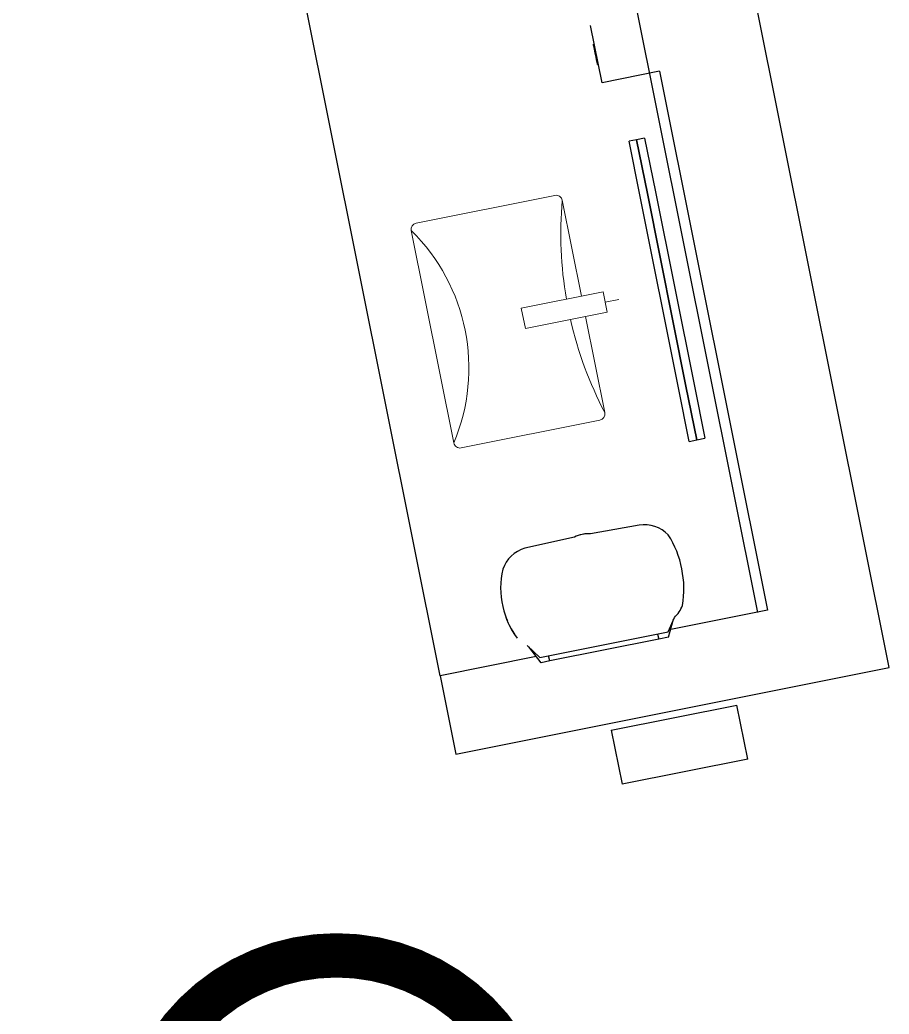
# Model space of a CAD drawing. Header units: inches. Extents: x 69200890 to 69205124, y 27678531 to 27681974.
# Drawn here: x 69204038.9 to 69204101.4, y 27680789.9 to 27680861.4 of the extents above; entities that cross this region are included whole.
import ezdxf

# ---------------------------------------------------------------- set-up
doc = ezdxf.new("R2010")
doc.units = ezdxf.units.IN
doc.header["$LTSCALE"] = 10
doc.header["$MEASUREMENT"] = 0
doc.layers.get('0').update_dxf_attribs({"linetype": 'CONTINUOUS'})
for name, color, linetype in [('A-FLOR', 3, 'CONTINUOUS'), ('A-IDEN-ICON', 4, 'CONTINUOUS'), ('A-WALL', 5, 'CONTINUOUS')]:
    doc.layers.add(name, color=color, linetype=linetype)
doc.layers.add('P-SANR-FIXT', color=6, linetype='CONTINUOUS', lineweight=9)

# ---------------------------------------------------------------- blocks, each defined once
blk = doc.blocks.new('pf-Faucet-Automatic - pf-Faucet-Automatic-8825413-LEVEL 1 FLOOR PLAN - OVERALL')
at = {"layer": 'P-SANR-FIXT'}
for p, q in [((0.74, 15.25), (-0.76, 15.25)), ((-0.76, 15.25), (-0.76, 9.25)), ((0.74, 9.25), (0.74, 15.25)), ((-0.76, 9.25), (0.74, 9.25))]:
    blk.add_line(p, q, dxfattribs=at)
blk = doc.blocks.new('pf__L-1_ AS_0614_000 - 0614_000-V37-LEVEL 1 FLOOR PLAN - OVERALL')
at = {"layer": 'P-SANR-FIXT'}
for p, q in [((0, -2.993), (0, -2)), ((-7.779, -4.585), (-0.76, -4.585)), ((0.74, -4.585), (7.779, -4.585)), ((-8.236, -5.043), (-8.236, -15.2)), ((8.236, -15.2), (8.236, -5.043)), ((-7.779, -15.658), (7.779, -15.658))]:
    blk.add_line(p, q, dxfattribs=at)
for centre, radius, start, end in [((-7.779, -5.043), 0.457, 90, 180), ((0, 21.953), 27.655, 253.66416, 268.4226), ((0, 21.953), 27.655, 271.53496, 286.33584), ((7.779, -5.043), 0.457, 360, 90), ((0, -27.091), 13.828, 55.77112, 124.22888), ((-7.779, -15.2), 0.457, 180, 270), ((7.779, -15.2), 0.457, 270, 0)]:
    blk.add_arc(centre, radius, start, end, dxfattribs=at)
blk = doc.blocks.new('CPBATH')
for points, const_width in [([(14.278, 4.199, 0.861492), (-13.781, 0, 1)], 3.187), ([(14.278, 4.199, 0.729002), (-2.094, -1.062, 1)], 3.188), ([(-13.781, 0, 0.726902), (12.175, -8.42, 1)], 3.187), ([(-2.094, -1.062, 0.609468), (12.175, -8.42, 1)], 3.188)]:
    blk.add_lwpolyline(points, format="xyb", dxfattribs=dict(const_width=const_width))
at = {"const_width": 1.594}
for points in [[(13.588, 3.8, 1), (14.968, 4.597, 1)], [(11.485, -8.819, 1), (12.865, -8.022, 1)]]:
    blk.add_lwpolyline(points, format="xyb", close=True, dxfattribs=at)

msp = doc.modelspace()

# ---------------------------------------------------------------- linework, layer by layer
at = {"layer": 'A-FLOR', "lineweight": -3}
for p, q in [((69204061.735, 27680969.498), (69204091.924, 27680818.8)), ((69204069.125, 27680814.243), (69204038.938, 27680964.931))]:
    msp.add_line(p, q, dxfattribs=at)
at = {"layer": 'A-FLOR'}
for p, q in [((69204080.762, 27680856.858), (69204079.94, 27680860.964)), ((69204080.204, 27680859.646), (69204080.143, 27680859.634)), ((69204080.437, 27680858.163), (69204080.498, 27680858.175)), ((69204084.899, 27680857.686), (69204080.762, 27680856.858)), ((69204083.243, 27680852.766), (69204082.702, 27680852.658)), ((69204083.822, 27680852.882), (69204083.243, 27680852.766)), ((69204083.243, 27680852.766), (69204084.016, 27680848.906)), ((69204084.016, 27680848.906), (69204083.243, 27680852.766)), ((69204083.822, 27680852.882), (69204084.595, 27680849.022)), ((69204083.476, 27680848.798), (69204082.702, 27680852.658)), ((69204086.25, 27680834.947), (69204083.476, 27680848.798)), ((69204084.016, 27680848.906), (69204086.791, 27680835.055)), ((69204086.791, 27680835.055), (69204084.016, 27680848.906)), ((69204084.595, 27680849.022), (69204087.37, 27680835.171)), ((69204087.024, 27680831.086), (69204086.25, 27680834.947)), ((69204086.791, 27680835.055), (69204087.564, 27680831.195)), ((69204087.564, 27680831.195), (69204086.791, 27680835.055)), ((69204087.37, 27680835.171), (69204088.143, 27680831.311)), ((69204087.564, 27680831.195), (69204088.143, 27680831.311)), ((69204087.024, 27680831.086), (69204087.564, 27680831.195)), ((69204083.438, 27680825.061), (69204079.931, 27680824.444)), ((69204078.773, 27680824.212), (69204075.209, 27680823.41)), ((69204073.813, 27680818.622), (69204073.883, 27680818.414)), ((69204073.883, 27680818.414), (69204073.961, 27680818.208)), ((69204074.097, 27680817.899), (69204074.141, 27680817.806)), ((69204074.141, 27680817.806), (69204074.243, 27680817.611)), ((69204085.503, 27680817.396), (69204085.957, 27680818.433)), ((69204085.547, 27680817.022), (69204085.904, 27680818.312)), ((69204074.243, 27680817.611), (69204074.353, 27680817.42)), ((69204074.353, 27680817.42), (69204074.471, 27680817.234)), ((69204076.303, 27680815.553), (69204085.503, 27680817.396)), ((69204084.753, 27680817.246), (69204084.831, 27680816.879)), ((69204085.547, 27680817.022), (69204084.831, 27680816.879)), ((69204075.394, 27680816.422), (69204076.303, 27680815.553)), ((69204076.385, 27680815.187), (69204075.491, 27680816.329)), ((69204076.387, 27680815.187), (69204075.492, 27680816.327)), ((69204084.831, 27680816.879), (69204077.008, 27680815.312)), ((69204077.008, 27680815.312), (69204076.917, 27680815.676)), ((69204077.008, 27680815.312), (69204076.387, 27680815.187)), ((69204081.418, 27680810.331), (69204090.45, 27680812.14)), ((69204091.228, 27680808.259), (69204090.45, 27680812.14)), ((69204081.418, 27680810.331), (69204082.196, 27680806.449)), ((69204091.228, 27680808.259), (69204082.196, 27680806.449))]:
    msp.add_line(p, q, dxfattribs=at)
at = {"layer": 'A-FLOR', "flags": 128}
for points in [[(69204080.437, 27680858.163), (69204080.434, 27680858.179), (69204080.424, 27680858.227), (69204080.409, 27680858.304), (69204080.388, 27680858.406), (69204080.364, 27680858.531), (69204080.335, 27680858.671), (69204080.305, 27680858.822), (69204080.274, 27680858.975), (69204080.244, 27680859.126), (69204080.216, 27680859.266), (69204080.191, 27680859.391), (69204080.171, 27680859.493), (69204080.155, 27680859.57), (69204080.146, 27680859.618), (69204080.143, 27680859.634)], [(69204080.143, 27680859.634), (69204080.146, 27680859.618), (69204080.155, 27680859.57), (69204080.171, 27680859.493), (69204080.191, 27680859.391), (69204080.216, 27680859.266), (69204080.244, 27680859.126), (69204080.274, 27680858.975), (69204080.305, 27680858.822), (69204080.335, 27680858.671), (69204080.364, 27680858.531), (69204080.388, 27680858.406), (69204080.409, 27680858.304), (69204080.424, 27680858.227), (69204080.434, 27680858.179), (69204080.437, 27680858.163)]]:
    msp.add_lwpolyline(points, dxfattribs=at)
at = {"layer": 'A-FLOR'}
for centre, radius, start, end in [((69204083.837, 27680822.791), 2.305, 43.12887, 99.98007), ((69204079.775, 27680822.215), 2.234, 86.00967, 116.65339), ((69204079.775, 27680822.215), 2.234, 86.00967, 106.43882), ((69204079.949, 27680820.741), 6.647, 10.28565, 33.0598), ((69204075.887, 27680821.126), 2.383, 106.53896, 160.91142), ((69204079.017, 27680820.569), 5.545, 166.05772, 193.97902), ((69204079.996, 27680820.503), 6.647, 349.59677, 12.37091), ((69204079.071, 27680820.303), 5.539, 191.1691, 217.22604), ((69204084.374, 27680820.109), 2.305, 313.35923, 339.52769)]:
    msp.add_arc(centre, radius, start, end, dxfattribs=at)
at = {"layer": 'A-WALL', "lineweight": 25}
for p, q in [((69204101.386, 27680814.841), (69204089.993, 27680871.711)), ((69204084.899, 27680857.686), (69204092.658, 27680818.957)), ((69204092.658, 27680818.957), (69204085.697, 27680817.562)), ((69204076.041, 27680815.628), (69204069.125, 27680814.243)), ((69204069.125, 27680814.243), (69204070.255, 27680808.605)), ((69204070.255, 27680808.605), (69204101.386, 27680814.841))]:
    msp.add_line(p, q, dxfattribs=at)

# ---------------------------------------------------------------- block references
at = {"layer": 'A-IDEN-ICON', "lineweight": -3}
msp.add_blockref('CPBATH', (69204061.119, 27680779.813), dxfattribs=at)
at = {"layer": 'P-SANR-FIXT'}
for name, p, rotation in [('pf__L-1_ AS_0614_000 - 0614_000-V37-LEVEL 1 FLOOR PLAN - OVERALL', (69204083.931, 27680841.685), 281.3282830250137), ('pf-Faucet-Automatic - pf-Faucet-Automatic-8825413-LEVEL 1 FLOOR PLAN - OVERALL', (69204066.043, 27680838.102), 281.3282830250141)]:
    msp.add_blockref(name, p, dxfattribs=dict(at, rotation=rotation))

doc.saveas('drawing.dxf')
